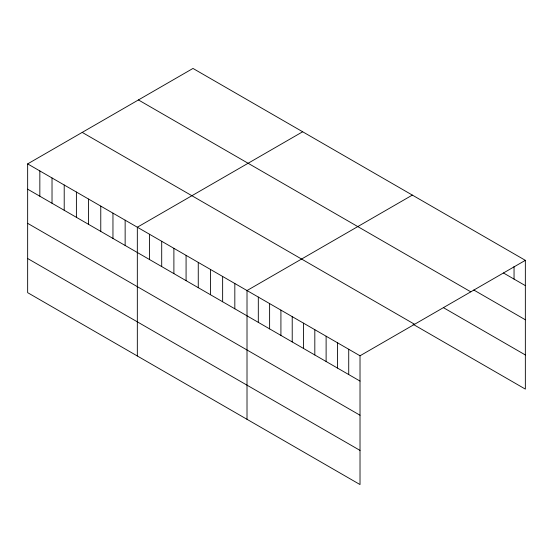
<?xml version="1.0" encoding="UTF-8"?>
<svg xmlns="http://www.w3.org/2000/svg" width="553" height="553" viewBox="0 0 553 553"><rect width="100%" height="100%" fill="white"/><g stroke="black" fill="none" stroke-linecap="round" stroke-linejoin="round"><path stroke-width="0.83" d="M27.65 163.895L360.017 355.786L360.017 484.559L27.65 292.661L27.65 163.895L192.983 68.441L525.35 260.339L525.35 389.105L413.05 324.265M302.664 131.766L137.331 227.221L137.331 355.987M412.344 195.091L247.011 290.546L247.011 419.312M360.017 355.786L525.35 260.339M503.458 272.982L525.35 285.625M473.79 290.007L525.35 319.772M138.423 99.941L470.79 291.832M443.423 307.655L525.35 354.957M82.21 132.395L414.577 324.286M27.65 189.181L360.017 381.079M27.65 223.336L360.017 415.227M27.65 258.514L360.017 450.405M514.048 266.456L514.048 279.099M348.722 349.261L348.722 374.554M337.42 342.742L337.42 368.028M326.118 336.217L326.118 361.503M314.816 329.692L314.816 354.978M303.514 323.166L303.514 348.452M292.219 316.641L292.219 341.927M280.917 310.115L280.917 335.408M269.615 303.59L269.615 328.883M258.313 297.072L258.313 322.358M234.825 283.509L234.825 308.795M222.638 276.472L222.638 301.758M210.451 269.435L210.451 294.721M198.264 262.399L198.264 287.691M186.078 255.362L186.078 280.654M173.891 248.332L173.891 273.617M161.704 241.295L161.704 266.581M149.517 234.258L149.517 259.544M125.144 220.184L125.144 245.47M112.957 213.147L112.957 238.433M100.77 206.11L100.77 231.403M88.584 199.073L88.584 224.366M76.397 192.043L76.397 217.329M64.21 185.006L64.21 210.292M52.023 177.969L52.023 203.255M39.837 170.932L39.837 196.218"/></g></svg>
